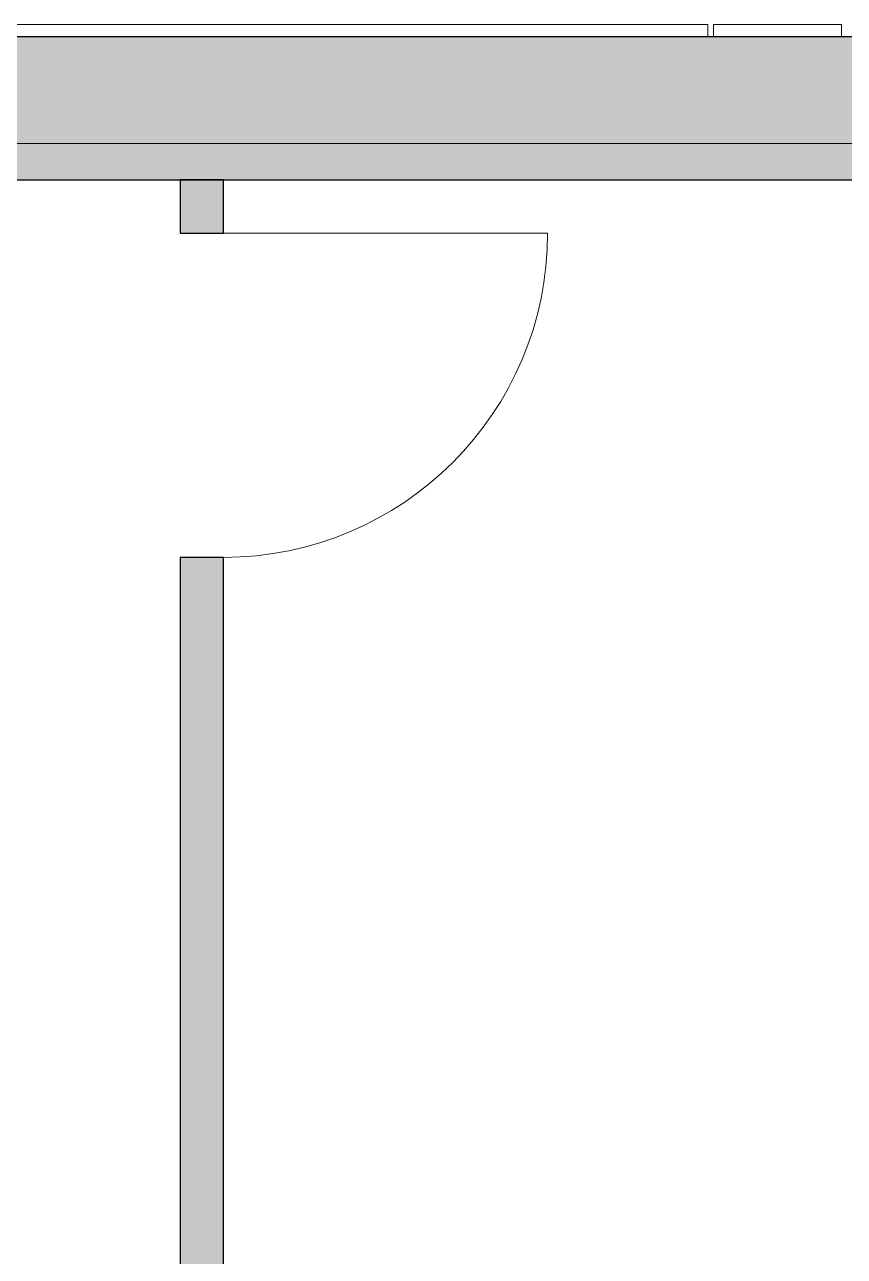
# Model space of a CAD drawing. Header units: millimetres. Extents: x 155927 to 326028, y -36033 to 97293.
# Drawn here: x 182875 to 185176, y 31223 to 34682 of the extents above; entities that cross this region are included whole.
import ezdxf

# ---------------------------------------------------------------- set-up
doc = ezdxf.new("R2010")
doc.units = ezdxf.units.MM
doc.header["$MEASUREMENT"] = 0
for name, color, linetype, lineweight in [('A-DOOR', 4, 'CONTINUOUS', 9), ('A-GLAZ-CURT', 7, 'CONTINUOUS', 9), ('A-WALL', 7, 'CONTINUOUS', 9), ('A-WALL-PATT', 7, 'CONTINUOUS', 9), ('I-WALL', 7, 'CONTINUOUS', 9)]:
    doc.layers.add(name, color=color, linetype=linetype, lineweight=lineweight)

msp = doc.modelspace()

# ---------------------------------------------------------------- hatches: boundary and pattern name
at = {"layer": 'A-WALL-PATT'}
h = msp.add_hatch(color=256, dxfattribs=at)
h.paths.add_polyline_path([(230840.8, 34347.6), (230840.8, 34647.6), (229692.8, 34647.6), (229692.8, 34347.6), (230269.8, 34347.6)], flags=0)
h.paths.add_polyline_path([(220908.8, 34347.6), (220908.8, 34647.6), (202317.8, 34647.6), (202317.8, 34347.6), (220564.5, 34347.6)], flags=0)
h.paths.add_polyline_path([(200283.7, 34347.6), (200283.7, 34647.6), (197317.8, 34647.6), (197317.8, 34437.6), (197292.8, 34437.6), (197292.8, 34347.6), (198727.6, 34347.6)], flags=0)
h.paths.add_polyline_path([(195683.8, 34347.6), (195683.8, 34437.6), (195658.8, 34437.6), (195658.8, 34647.6), (193317.8, 34647.6), (193317.8, 34347.6), (195658.8, 34347.6)], flags=0)
h.paths.add_polyline_path([(190533.8, 34347.6), (190533.8, 34647.6), (187318, 34647.6), (187318, 34347.6), (190235.5, 34347.6)], flags=0)
h.paths.add_polyline_path([(185283.8, 34347.6), (185283.8, 34647.6), (166692.8, 34647.6), (166692.8, 34347.6), (184169.7, 34347.6)], flags=0)
h.paths.add_polyline_path([(157908.8, 34347.6), (157908.8, 34647.6), (156760.8, 34647.6), (156760.8, 34347.6), (157480.1, 34347.6)], flags=0)
h = msp.add_hatch(color=256, dxfattribs=at)
h.paths.add_polyline_path([(189324.8, 34245.6), (189324.8, 34347.6), (187318, 34347.6), (187318, 34245.6), (189022.3, 34245.6)], flags=0)
h.paths.add_polyline_path([(185283.8, 34245.6), (185283.8, 34347.6), (176931.2, 34347.6), (176931.2, 34245.6), (184169.7, 34245.6)], flags=0)
h = msp.add_hatch(color=256, dxfattribs=at)
h.paths.add_polyline_path([(183432.8, 28407.6), (183432.8, 33185.6), (183310.8, 33185.6), (183310.8, 28407.6)], flags=0)
h.paths.add_polyline_path([(183310.8, 34095.6), (183432.8, 34095.6), (183432.8, 34245.6), (183310.8, 34245.6)], flags=0)

# ---------------------------------------------------------------- linework, layer by layer
at = {"layer": 'A-DOOR'}
msp.add_line((183432.8, 34095.6), (184342.8, 34095.6), dxfattribs=at)
msp.add_arc((183432.8, 34095.6), 910, 270, 0, dxfattribs=at)
at = {"layer": 'A-GLAZ-CURT', "lineweight": 20}
for p, q in [((184792.8, 34681.6), (181808.8, 34681.6)), ((184792.8, 34647.6), (184792.8, 34681.6)), ((185167.8, 34681.6), (184808.8, 34681.6)), ((184808.8, 34681.6), (184808.8, 34647.6)), ((185167.8, 34647.6), (185167.8, 34681.6)), ((181808.8, 34647.6), (184792.8, 34647.6)), ((184808.8, 34647.6), (185167.8, 34647.6))]:
    msp.add_line(p, q, dxfattribs=at)
at = {"layer": 'A-WALL', "lineweight": 30}
msp.add_line((185283.8, 34647.6), (166692.8, 34647.6), dxfattribs=at)
at = {"layer": 'A-WALL'}
msp.add_line((176931.2, 34347.6), (185283.8, 34347.6), dxfattribs=at)
at = {"layer": 'I-WALL'}
msp.add_line((185283.8, 34347.6), (176931.2, 34347.6), dxfattribs=at)
at = {"layer": 'I-WALL', "lineweight": 30}
for p, q in [((176931.2, 34245.6), (185283.8, 34245.6)), ((183310.8, 34245.6), (183310.8, 34095.6)), ((183432.8, 34245.6), (183310.8, 34245.6)), ((183432.8, 34095.6), (183432.8, 34245.6)), ((183310.8, 34095.6), (183432.8, 34095.6)), ((183310.8, 33185.6), (183310.8, 28529.6)), ((183432.8, 33185.6), (183310.8, 33185.6)), ((183432.8, 28509.6), (183432.8, 33185.6))]:
    msp.add_line(p, q, dxfattribs=at)

doc.saveas('drawing.dxf')
